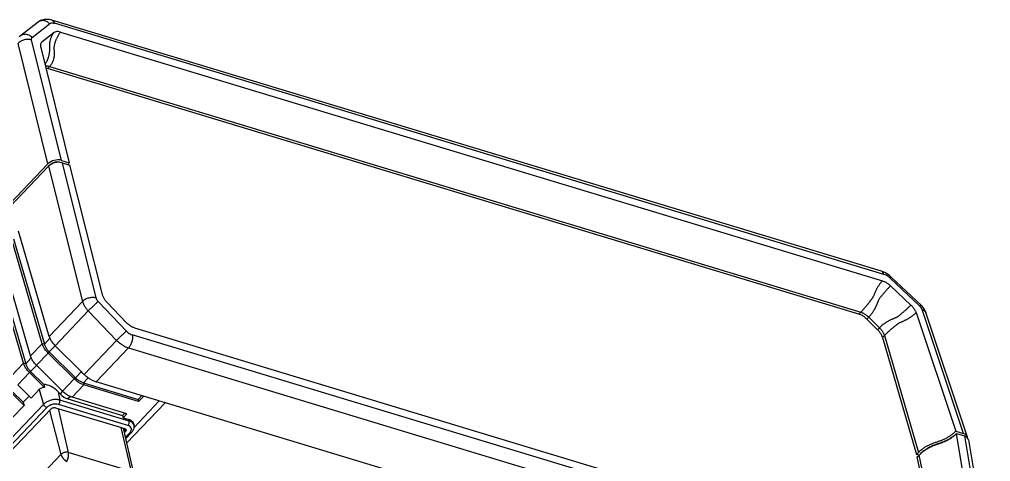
# Model space of a CAD drawing. Header units: millimetres. Extents: x 14343 to 15285, y -9166 to -7819.
# Drawn here: x 14652.8 to 14800.9, y -8753.4 to -8686 of the extents above; entities that cross this region are included whole.
import ezdxf

# ---------------------------------------------------------------- set-up
doc = ezdxf.new("R2010")
doc.units = ezdxf.units.MM

# ---------------------------------------------------------------- blocks, each defined once
blk = doc.blocks.new('u9')
at = {"color": 7, "linetype": 'Continuous'}
for p, q in [((156.695, 215.574), (274.46, 339.212)), ((156.786, 215.21), (274.526, 338.822)), ((22.954, 286.745), (149.43, 248.449)), ((144.504, 243.279), (18.029, 281.574)), ((17.45, 279.582), (143.926, 241.286)), ((16.446, 257.278), (13.066, 277.366)), ((143.598, 240.227), (18.298, 278.166)), ((20.287, 277.335), (23.956, 259.615)), ((20.606, 277.468), (24.24, 259.914)), ((17.057, 256.702), (13.681, 276.768)), ((15.026, 275.538), (18.256, 256.339)), ((154.801, 259.516), (161.628, 266.683)), ((145.32, 255.52), (143.756, 262.429)), ((145.653, 255.419), (144.085, 262.132)), ((144.085, 262.132), (153.684, 259.226)), ((24.24, 259.914), (23.956, 259.615)), ((23.957, 259.646), (24.353, 259.526)), ((24.353, 259.526), (24.069, 259.227)), ((29.265, 241.398), (24.069, 259.227)), ((29.55, 241.697), (24.353, 259.526)), ((155.252, 252.513), (153.684, 259.226)), ((156.578, 252.853), (154.801, 259.516)), ((163.823, 260.46), (156.314, 252.576)), ((156.974, 252.376), (164.484, 260.26)), ((157.464, 251.893), (164.974, 259.777)), ((138.9, 251.638), (144.797, 257.829)), ((16.674, 256.574), (22.925, 237.902)), ((18.256, 256.339), (17.057, 256.702)), ((18.381, 255.964), (17.182, 256.327)), ((17.182, 256.327), (23.508, 237.433)), ((144.951, 257.147), (144.028, 256.178)), ((144.996, 256.951), (144.295, 256.215)), ((144.955, 256.015), (145.159, 256.23)), ((24.428, 237.903), (18.381, 255.964)), ((139.814, 251.361), (143.663, 255.402)), ((143.711, 254.882), (143.665, 255.135)), ((144.601, 255.103), (155.16, 251.906)), ((144.955, 256.015), (145.07, 255.596)), ((155.629, 252.399), (145.071, 255.596)), ((144.46, 254.183), (144.407, 254.442)), ((144.407, 254.442), (154.966, 251.245)), ((145.312, 253.925), (144.46, 254.183)), ((144.747, 253.331), (145.312, 253.925)), ((144.747, 253.331), (153.111, 250.799)), ((145.06, 253.237), (145.404, 253.598)), ((145.404, 253.598), (145.312, 253.925)), ((153.741, 251.074), (145.404, 253.598)), ((160.436, 252.047), (162.216, 253.916)), ((158.14, 249.637), (157.464, 251.893)), ((160.552, 251.573), (160.436, 252.047)), ((160.436, 252.047), (162.463, 250.038)), ((142.186, 250.643), (142.966, 251.462)), ((142.499, 250.548), (143.051, 251.127)), ((143.051, 251.127), (142.966, 251.462)), ((142.966, 251.462), (151.331, 248.929)), ((151.387, 248.603), (143.051, 251.127)), ((153.111, 250.799), (151.331, 248.929)), ((153.375, 250.69), (153.741, 251.074)), ((154.556, 249.897), (154.937, 250.297)), ((154.937, 250.297), (155.218, 250)), ((155.218, 250), (154.966, 251.245)), ((158.14, 249.637), (159.372, 250.93)), ((159.372, 250.93), (161.399, 248.921)), ((159.669, 250.646), (160.552, 251.573)), ((160.552, 251.573), (162.277, 249.863)), ((151.387, 248.603), (151.331, 248.929)), ((154.566, 249.887), (152.785, 248.018)), ((154.566, 249.887), (158.554, 245.934)), ((157.329, 249.32), (159.618, 247.051)), ((157.429, 248.862), (159.432, 246.876)), ((161.399, 248.921), (159.618, 247.051)), ((144.504, 243.279), (149.43, 248.449)), ((146.313, 242.129), (151.275, 247.337)), ((150.658, 247.837), (151.387, 248.603)), ((151.712, 246.911), (152.6, 247.843)), ((152.6, 247.843), (152.785, 248.018)), ((152.6, 247.843), (156.588, 243.89)), ((152.785, 248.018), (156.774, 244.065)), ((162.3, 247.497), (160.519, 245.627)), ((151.722, 246.902), (155.709, 242.95)), ((158.554, 245.934), (156.774, 244.065)), ((159.432, 246.876), (158.544, 245.944)), ((159.432, 246.876), (159.618, 247.051)), ((159.456, 244.51), (157.675, 242.641)), ((160.183, 245.689), (159.337, 244.801)), ((159.456, 244.51), (164.137, 228.449)), ((164.861, 229.642), (160.183, 245.689)), ((160.183, 245.689), (160.519, 245.627)), ((160.519, 245.627), (165.201, 229.566)), ((155.709, 242.95), (150.636, 237.625)), ((156.588, 243.89), (155.7, 242.958)), ((156.588, 243.89), (156.774, 244.065)), ((29.265, 241.398), (29.55, 241.697)), ((150.636, 237.625), (146.313, 242.129)), ((156.61, 241.526), (151.522, 236.184)), ((157.339, 242.703), (156.493, 241.815)), ((156.61, 241.526), (161.293, 225.462)), ((162.017, 226.655), (157.339, 242.703)), ((157.339, 242.703), (157.675, 242.641)), ((157.675, 242.641), (162.356, 226.579)), ((30.017, 240.212), (30.301, 240.51)), ((31.646, 238.597), (30.017, 240.212)), ((30.301, 240.51), (31.93, 238.895)), ((149.148, 236.202), (144.825, 240.706)), ((31.646, 238.597), (31.93, 238.895)), ((144.798, 239.452), (147.777, 236.349)), ((22.925, 237.903), (23.148, 237.42)), ((23.861, 236.915), (28.398, 232.636)), ((32.858, 237.837), (33.143, 238.136)), ((156.554, 200.383), (32.858, 237.837)), ((33.143, 238.136), (156.838, 200.682)), ((23.672, 236.769), (28.209, 232.49)), ((28.341, 233.801), (25.214, 236.75)), ((154.644, 215.042), (149.471, 235.652)), ((156.695, 215.574), (151.522, 236.184)), ((148.496, 235.125), (153.445, 215.405)), ((28.209, 232.49), (28.502, 232.238)), ((154.868, 195.116), (29.568, 233.056)), ((29.318, 232.078), (155.795, 193.782)), ((29.723, 231.587), (156.2, 193.291)), ((154.644, 215.042), (153.445, 215.405)), ((157.898, 197.49), (153.536, 215.041)), ((154.735, 214.678), (153.536, 215.041)), ((156.786, 215.21), (161.35, 196.849)), ((154.735, 214.678), (159.298, 196.317)), ((156.554, 200.383), (156.838, 200.682)), ((155.856, 195.191), (157.699, 196.635)), ((159.209, 195.933), (156.534, 193.838)), ((157.699, 196.635), (157.772, 196.703)), ((158.296, 193.6), (160.974, 195.698)), ((160.973, 195.697), (161.163, 195.869))]:
    blk.add_line(p, q, dxfattribs=at)
for points in [[(23.148, 237.42), (23.504, 236.94), (23.672, 236.769)], [(28.502, 232.238), (29.177, 231.807), (29.724, 231.587)], [(156.2, 193.291), (156.575, 193.204), (157.291, 193.188), (157.927, 193.373), (158.296, 193.6)]]:
    blk.add_lwpolyline(points, dxfattribs=at)
for centre, radius, start, end in [((21.887, 252.603), 4.857, 131.15889, 134.22058), ((21.649, 252.849), 4.515, 134.2336, 136.36864), ((127.634, 222.594), 34.222, 45.25926, 46.30502), ((30.29, 234.64), 2.756, 226.65323, 234.57323), ((150.479, 217.952), 4.221, 316.3908, 319.32988), ((150.665, 217.792), 3.976, 319.34065, 321.303)]:
    blk.add_arc(centre, radius, start, end, dxfattribs=at)
for centre, major_axis, ratio, start_param, end_param in [((17.913, 257.598), (1.458, 0.364), 0.6143918, 3.0944217, 3.9405757), ((18.039, 257.223), (1.458, 0.364), 0.6143918, 2.983385, 3.9405757), ((154.063, 249.482), (-1.386, 1.444), 0.5968302, -1.5793217, -0.8157401), ((156.397, 251.046), (-1.858, 1.883), 0.5951018, 1.5389611, 2.6086687), ((156.29, 251.47), (-1.83, 1.854), 0.5951018, -3.6622151, -3.1232373), ((160.529, 226.452), (-8.749, 44.279), 0.0333365, -1.0467287, -1.0346895), ((150.153, 246.312), (-2.305, 1.927), 0.5098917, -1.1680913, -0.8755527), ((155.496, 215.939), (1.455, 0.363), 0.6167332, -2.3405836, -0.7716899), ((155.587, 215.575), (1.455, 0.363), 0.6167332, -2.3405836, -0.7716899)]:
    blk.add_ellipse(centre, major_axis=major_axis, ratio=ratio, start_param=start_param, end_param=end_param, dxfattribs=at)
for points, start_tangent, end_tangent in [([(153.918, 260.618), (153.872, 260.527), (153.828, 260.425), (153.786, 260.313), (153.749, 260.195), (153.716, 260.072), (153.689, 259.945), (153.669, 259.817), (153.656, 259.69), (153.651, 259.565), (153.654, 259.445), (153.664, 259.331), (153.684, 259.226)], (-0.4705239, -0.8823873), (0.2275228, -0.9737728)), ([(154.801, 259.516), (154.769, 259.617), (154.724, 259.722), (154.669, 259.829), (154.605, 259.936), (154.532, 260.041), (154.452, 260.143), (154.367, 260.241), (154.278, 260.332), (154.187, 260.417), (154.095, 260.494), (154.005, 260.561), (153.918, 260.619)], (-0.2576199, 0.9662463), (-0.8485515, 0.5291127)), ([(18.256, 256.339), (19.153, 257.082), (19.506, 257.3), (20.274, 257.681), (20.894, 257.91), (21.106, 257.977), (21.528, 258.114), (21.937, 258.273), (22.706, 258.653), (23.386, 259.106), (23.956, 259.615)], (0.6896984, 0.7240967), (0.6896984, 0.7240967)), ([(23.627, 259.301), (22.545, 258.481), (21.85, 258.137), (21.484, 257.994), (21.089, 257.867), (20.869, 257.797), (20.189, 257.546), (19.344, 257.127), (18.957, 256.888), (18.32, 256.404)], (-0.7010627, -0.7130996), (-0.7534832, -0.6574672)), ([(24.069, 259.227), (23.759, 258.932), (23.411, 258.652), (23.027, 258.391), (22.612, 258.153), (22.171, 257.94), (21.707, 257.753), (21.227, 257.596), (20.746, 257.438), (20.281, 257.252), (19.838, 257.039), (19.423, 256.8), (19.039, 256.54), (18.691, 256.26)], (-0.6896984, -0.7240967), (-0.7526267, -0.6584475)), ([(153.684, 259.226), (153.841, 259.194), (154.013, 259.188), (154.192, 259.209), (154.369, 259.255), (154.535, 259.324), (154.682, 259.412), (154.801, 259.516)], (0.9570945, -0.2897759), (0.6897328, 0.724064)), ([(144.028, 256.178), (143.78, 255.834), (143.662, 255.478), (143.665, 255.135)], (-0.6896984, -0.7240967), (0.1774193, -0.9841354)), ([(144.295, 256.215), (144.113, 256.226), (144.029, 256.177)], (-0.9570884, 0.2897962), (-0.7088279, -0.7053814)), ([(144.295, 256.215), (144.184, 256.08)], (-0.6896984, -0.7240967), (-0.5650758, -0.825039)), ([(143.666, 255.135), (143.748, 254.91), (144.007, 254.632), (144.407, 254.442)], (0.1818759, -0.9833215), (0.9570884, -0.2897962)), ([(143.711, 254.882), (143.725, 254.82), (143.818, 254.616), (143.976, 254.437), (144.193, 254.291), (144.46, 254.183)], (0.1767452, -0.9842566), (0.9570884, -0.2897962)), ([(144.184, 256.08), (144.088, 255.891), (144.072, 255.562)], (-0.5650758, -0.825039), (0.2643705, -0.9644212)), ([(144.072, 255.562), (144.255, 255.284), (144.601, 255.103)], (0.2643705, -0.9644212), (0.9570884, -0.2897962)), ([(144.601, 255.103), (144.475, 254.91), (144.405, 254.67), (144.407, 254.442)], (-0.6896984, -0.7240967), (0.1985146, -0.9800979)), ([(144.872, 255.767), (144.871, 255.769), (144.877, 255.892), (144.955, 256.015)], (-0.2740926, 0.9617033), (0.6896984, 0.7240967)), ([(145.071, 255.596), (144.939, 255.665), (144.872, 255.767)], (-0.9570884, 0.2897962), (-0.2740926, 0.9617033)), ([(155.16, 251.906), (155.034, 251.713), (154.963, 251.473), (154.966, 251.245)], (-0.6896984, -0.7240967), (0.1985145, -0.9800979)), ([(154.966, 251.245), (155.468, 251.162), (156.022, 251.193), (156.575, 251.337), (157.072, 251.578), (157.464, 251.893)], (0.9570884, -0.2897962), (0.6896984, 0.7240967)), ([(155.16, 251.906), (155.619, 251.843), (156.13, 251.91), (156.608, 252.1), (156.974, 252.376)], (0.9570884, -0.2897962), (0.6896984, 0.7240967)), ([(156.314, 252.576), (156.174, 252.471), (155.996, 252.4), (155.804, 252.375), (155.629, 252.399)], (-0.6896984, -0.7240967), (-0.9570884, 0.2897962)), ([(156.974, 252.376), (157.18, 252.27), (157.358, 252.094), (157.464, 251.893)], (0.9570884, -0.2897962), (0.2870722, -0.9579089)), ([(153.111, 250.799), (153.609, 250.593)], (0.9570884, -0.2897962), (0.8875007, -0.4608064)), ([(153.609, 250.593), (154.105, 250.283), (154.566, 249.887)], (0.8875007, -0.4608064), (0.7102197, -0.7039801)), ([(151.331, 248.929), (151.829, 248.724), (152.324, 248.413), (152.785, 248.018)], (0.9570884, -0.2897962), (0.7102197, -0.7039801)), ([(150.153, 248.149), (150.543, 247.919), (150.92, 247.647), (151.275, 247.337)], (0.8859333, -0.4638126), (0.7229011, -0.6909515)), ([(151.387, 248.603), (151.802, 248.431), (152.215, 248.173), (152.6, 247.843)], (0.9570884, -0.2897962), (0.7102197, -0.7039801)), ([(158.554, 245.934), (158.951, 245.479), (159.258, 244.994)], (0.7102197, -0.7039801), (0.4618304, -0.8869683)), ([(160.183, 245.689), (160.019, 246.093), (159.763, 246.497), (159.432, 246.876)], (-0.2798342, 0.9600483), (-0.7102197, 0.7039801)), ([(159.618, 247.051), (160.015, 246.596), (160.322, 246.111), (160.52, 245.627)], (0.7102197, -0.7039801), (0.2798342, -0.9600483)), ([(159.258, 244.994), (159.456, 244.51)], (0.4618304, -0.8869683), (0.2798342, -0.9600483)), ([(143.926, 241.286), (143.896, 241.789), (143.994, 242.34), (144.208, 242.862), (144.505, 243.278)], (-0.2056836, 0.9786185), (0.6896984, 0.7240967)), ([(146.313, 242.129), (145.742, 242.629), (145.127, 243.02), (144.504, 243.279)], (-0.7013517, 0.7128154), (-0.95714, 0.2896255)), ([(156.413, 242.009), (156.107, 242.494), (155.709, 242.95)], (-0.4617116, 0.8870301), (-0.7102197, 0.7039801)), ([(157.339, 242.703), (157.174, 243.107), (156.918, 243.511), (156.588, 243.89)], (-0.2798342, 0.9600483), (-0.7102197, 0.7039801)), ([(156.774, 244.065), (157.17, 243.61), (157.478, 243.125), (157.675, 242.641)], (0.7102197, -0.7039801), (0.2798342, -0.9600483)), ([(24.428, 237.903), (24.602, 238.073), (24.773, 238.225), (24.938, 238.361), (25.101, 238.486), (25.259, 238.598), (25.414, 238.701), (25.57, 238.799), (25.732, 238.893), (25.892, 238.98), (26.043, 239.058), (26.182, 239.127), (26.332, 239.198), (26.518, 239.284), (26.718, 239.365), (26.889, 239.434), (27.012, 239.495), (27.121, 239.559), (27.22, 239.627), (27.314, 239.702), (27.413, 239.783), (27.524, 239.873), (27.65, 239.973), (27.789, 240.083), (27.939, 240.201), (28.098, 240.328), (28.268, 240.469), (28.45, 240.624), (28.642, 240.795), (28.844, 240.981), (29.054, 241.183), (29.265, 241.398)], (0.6958922, 0.7181462), (0.6896974, 0.7240977)), ([(30.017, 240.212), (29.686, 240.591), (29.43, 240.995), (29.265, 241.398)], (-0.7102197, 0.7039801), (-0.2798342, 0.9600483)), ([(29.55, 241.697), (29.715, 241.294), (29.97, 240.889), (30.301, 240.51)], (0.2798342, -0.9600483), (0.7102197, -0.7039801)), ([(144.825, 240.706), (145.133, 240.995), (145.522, 241.365), (145.935, 241.762), (146.313, 242.128)], (0.7326327, 0.6806242), (0.7157255, 0.6983817)), ([(156.61, 241.526), (156.413, 242.009)], (-0.2798342, 0.9600483), (-0.4617116, 0.8870301)), ([(25.214, 236.75), (25.388, 236.924), (25.557, 237.088), (25.718, 237.241), (25.869, 237.38), (26.011, 237.508), (26.15, 237.629), (26.293, 237.75), (26.441, 237.876), (26.594, 238.007), (26.759, 238.153), (26.924, 238.304), (27.062, 238.419), (27.182, 238.505), (27.31, 238.577), (27.451, 238.643), (27.593, 238.704), (27.731, 238.765), (27.866, 238.825), (27.995, 238.884), (28.122, 238.942), (28.257, 239.003), (28.406, 239.073), (28.571, 239.154), (28.749, 239.25), (28.943, 239.363), (29.148, 239.494), (29.36, 239.642), (29.578, 239.81), (29.798, 239.999), (30.017, 240.212)], (0.7005673, 0.7135863), (0.6896929, 0.724102)), ([(143.598, 240.227), (144.012, 240.054), (144.422, 239.789), (144.798, 239.452)], (0.9570889, -0.2897946), (0.6924774, -0.7214396)), ([(144.825, 240.706), (144.542, 240.959), (144.236, 241.157), (143.926, 241.286)], (-0.6923339, 0.7215773), (-0.9570949, 0.2897745)), ([(28.341, 233.801), (28.526, 234.002), (28.702, 234.2), (28.868, 234.388), (29.022, 234.566), (29.162, 234.732), (29.291, 234.885), (29.414, 235.032), (29.533, 235.173), (29.654, 235.314), (29.777, 235.454), (29.895, 235.597), (29.999, 235.743), (30.087, 235.887), (30.159, 236.023), (30.22, 236.152), (30.276, 236.277), (30.329, 236.402), (30.381, 236.527), (30.432, 236.654), (30.482, 236.781), (30.535, 236.907), (30.591, 237.03), (30.651, 237.153), (30.717, 237.279), (30.79, 237.413), (30.875, 237.558), (30.971, 237.713), (31.078, 237.877), (31.197, 238.049), (31.331, 238.228), (31.48, 238.411), (31.646, 238.597)], (0.6823889, 0.7309893), (0.6897152, 0.7240807)), ([(32.858, 237.837), (32.443, 238.008), (32.03, 238.267), (31.646, 238.597)], (-0.9570884, 0.2897962), (-0.7102197, 0.7039801)), ([(31.93, 238.895), (32.315, 238.566), (32.728, 238.307), (33.143, 238.136)], (0.7102197, -0.7039801), (0.9570884, -0.2897962)), ([(23.508, 237.433), (23.119, 237.625), (22.926, 237.902)], (-0.9664717, 0.2567731), (-0.3238422, 0.9461111)), ([(23.508, 237.433), (23.533, 237.368), (23.563, 237.302), (23.6, 237.235), (23.643, 237.169), (23.691, 237.103), (23.743, 237.038), (23.8, 236.975), (23.861, 236.915)], (0.3174643, -0.9482702), (0.7275398, -0.6860655)), ([(23.861, 236.915), (23.699, 236.779), (23.692, 236.785)], (-0.7366196, -0.6763074), (-0.6297678, 0.7767835)), ([(25.214, 236.75), (24.874, 237.119), (24.605, 237.513), (24.428, 237.903)], (-0.7275396, 0.6860657), (-0.3174666, 0.9482695)), ([(29.568, 233.056), (29.749, 233.265), (29.908, 233.468), (30.049, 233.664), (30.177, 233.854), (30.29, 234.035), (30.392, 234.207), (30.482, 234.372), (30.565, 234.536), (30.639, 234.701), (30.71, 234.88), (30.78, 235.061), (30.852, 235.229), (30.925, 235.381), (30.997, 235.514), (31.069, 235.634), (31.142, 235.748), (31.217, 235.858), (31.295, 235.967), (31.376, 236.075), (31.459, 236.18), (31.543, 236.286), (31.628, 236.392), (31.713, 236.498), (31.801, 236.608), (31.897, 236.728), (32.003, 236.858), (32.119, 237), (32.246, 237.15), (32.383, 237.311), (32.531, 237.48), (32.69, 237.657), (32.858, 237.837)], (0.6755511, 0.7373131), (0.6897013, 0.724094)), ([(149.148, 236.202), (149.456, 236.491), (149.845, 236.861), (150.258, 237.258), (150.636, 237.625)], (0.7326322, 0.6806247), (0.7157259, 0.6983813)), ([(151.522, 236.184), (151.464, 236.366), (151.39, 236.55), (151.299, 236.736), (151.192, 236.921), (151.072, 237.104), (150.938, 237.284), (150.792, 237.458), (150.636, 237.625)], (-0.2660361, 0.9639631), (-0.7036117, 0.7105846)), ([(147.777, 236.349), (148.098, 235.959), (148.344, 235.541), (148.496, 235.125)], (0.6924791, -0.721438), (0.243441, -0.9699157)), ([(149.471, 235.652), (149.451, 235.722), (149.424, 235.792), (149.391, 235.863), (149.353, 235.934), (149.309, 236.004), (149.26, 236.072), (149.206, 236.139), (149.148, 236.202)], (-0.2434386, 0.9699163), (-0.6924793, 0.7214378)), ([(149.471, 235.652), (149.991, 235.597), (150.563, 235.679), (151.101, 235.885), (151.522, 236.184)], (0.9673288, -0.2535253), (0.7164849, 0.6976026)), ([(28.398, 232.636), (28.236, 232.5), (28.23, 232.507)], (-0.7366201, -0.6763068), (-0.6298956, 0.7766798)), ([(29.568, 233.056), (29.152, 233.225), (28.732, 233.48), (28.341, 233.801)], (-0.9570888, 0.2897947), (-0.7275381, 0.6860672)), ([(28.693, 232.395), (29.006, 232.204), (29.318, 232.078)], (0.8150831, -0.579344), (0.9570943, -0.2897765)), ([(29.318, 232.078), (29.499, 231.733), (29.724, 231.588)], (0.2805498, -0.9598395), (0.9525729, -0.3043105)), ([(156.412, 215.307), (156.282, 215.192), (156.126, 215.091), (155.95, 215.008), (155.76, 214.946), (155.563, 214.908), (155.367, 214.894), (155.18, 214.906), (155.009, 214.943)], (-0.6896984, -0.7240967), (-0.9570884, 0.2897962)), ([(154.868, 195.116), (155.04, 195.328), (155.183, 195.535), (155.305, 195.738), (155.409, 195.935), (155.497, 196.124), (155.572, 196.303), (155.638, 196.476), (155.697, 196.647), (155.752, 196.818), (155.804, 197.003), (155.844, 197.193), (155.866, 197.376), (155.875, 197.547), (155.874, 197.703), (155.869, 197.846), (155.863, 197.983), (155.857, 198.118), (155.851, 198.253), (155.847, 198.386), (155.845, 198.518), (155.848, 198.648), (155.858, 198.776), (155.873, 198.903), (155.895, 199.034), (155.925, 199.173), (155.965, 199.324), (156.017, 199.485), (156.083, 199.654), (156.165, 199.831), (156.269, 200.013), (156.397, 200.199), (156.554, 200.383)], (0.6598052, 0.7514367), (0.6897006, 0.7240946)), ([(155.856, 195.191), (156.02, 195.398), (156.155, 195.608), (156.264, 195.814), (156.35, 196.012), (156.417, 196.2), (156.469, 196.377), (156.51, 196.548), (156.539, 196.717), (156.558, 196.888), (156.565, 197.064), (156.562, 197.243), (156.558, 197.422), (156.556, 197.594), (156.557, 197.751), (156.561, 197.897), (156.569, 198.037), (156.581, 198.174), (156.597, 198.311), (156.617, 198.447), (156.643, 198.581), (156.672, 198.714), (156.705, 198.845), (156.741, 198.975), (156.782, 199.108), (156.831, 199.249), (156.889, 199.402), (156.959, 199.566), (157.042, 199.737), (157.139, 199.915), (157.251, 200.093)], (0.6597099, 0.7515203), (0.5579091, 0.829902)), ([(156.554, 200.384), (156.944, 200.311), (157.193, 200.322)], (0.9570884, -0.2897962), (0.9872864, 0.1589517)), ([(157.116, 200.62), (156.838, 200.682)], (-0.990898, 0.1346146), (-0.9570884, 0.2897962)), ([(157.772, 196.704), (157.869, 196.849), (157.937, 197.141)], (0.6682287, 0.743956), (0.0450072, 0.9989867)), ([(157.937, 197.141), (157.898, 197.49)], (0.0450072, 0.9989867), (-0.241217, 0.9704712)), ([(159.298, 196.317), (159.31, 196.256), (159.316, 196.198), (159.315, 196.143), (159.307, 196.091), (159.292, 196.044), (159.27, 196.002), (159.243, 195.965), (159.209, 195.933)], (0.2412196, -0.9704706), (-0.7872096, -0.6166855)), ([(159.209, 195.933), (159.67, 195.608), (160.186, 195.469), (160.682, 195.535), (160.973, 195.697)], (0.7115273, -0.7026585), (0.7891488, 0.614202)), ([(159.298, 196.317), (159.826, 196.232), (160.401, 196.303), (160.936, 196.52), (161.35, 196.849)], (0.9470508, -0.3210837), (0.6656732, 0.7462434)), ([(154.868, 195.116), (155.257, 195.042), (155.595, 195.067), (155.856, 195.191)], (0.9570879, -0.2897978), (0.7872047, 0.6166918)), ([(156.534, 193.838), (156.338, 193.745), (156.086, 193.726), (155.795, 193.782)], (-0.786828, -0.6171724), (-0.9570824, 0.289816)), ([(155.795, 193.782), (155.976, 193.438), (156.2, 193.292)], (0.2805498, -0.9598395), (0.9525729, -0.3043105)), ([(156.534, 193.838), (156.995, 193.513), (157.511, 193.374), (158.008, 193.44), (158.296, 193.6)], (0.7115275, -0.7026583), (0.7911951, 0.6115639))]:
    blk.add_spline(points, degree=3, dxfattribs=dict(at, start_tangent=start_tangent, end_tangent=end_tangent))

msp = doc.modelspace()

# ---------------------------------------------------------------- block references
at = {"rotation": 180}
msp.add_blockref('u9', (14813.95, -8492.81), dxfattribs=at)

doc.saveas('drawing.dxf')
